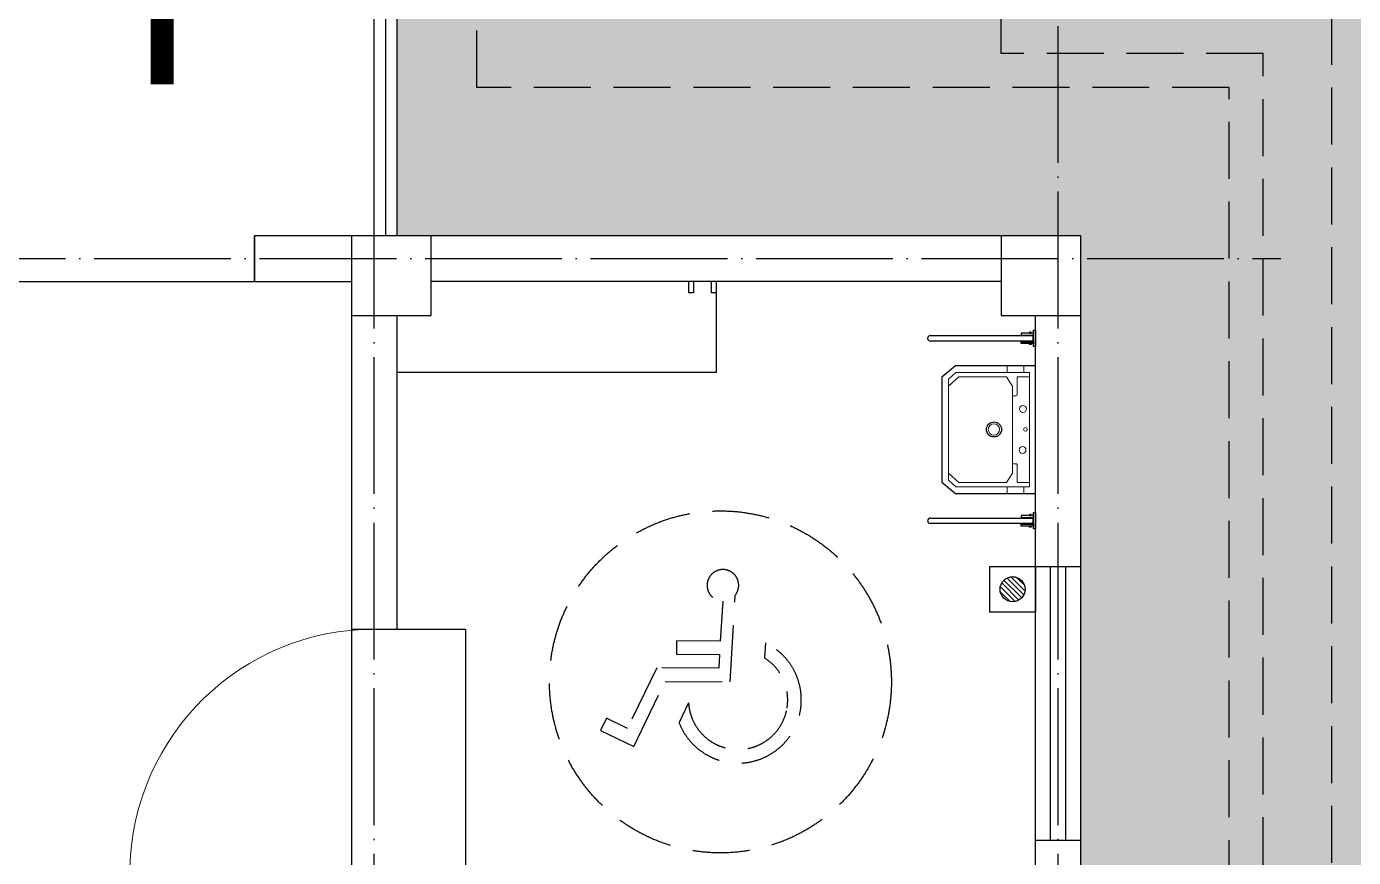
# Model space of a CAD drawing. Header units: millimetres. Extents: x 387826 to 388039216, y 3325062 to 3325368396.
# Drawn here: x 387763440 to 387769261, y 3324898497 to 3324902142 of the extents above; entities that cross this region are included whole.
import ezdxf

# ---------------------------------------------------------------- set-up
doc = ezdxf.new("R2010")
doc.units = ezdxf.units.MM
doc.header["$LTSCALE"] = 1000
doc.header["$MEASUREMENT"] = 0
for name, pattern in [('000-Earth-MSCQ（不打印）$0$DASH', [0.35, 0.25, -0.1]), ('000-Earth-MSCQ（不打印）$0$DOTE', [2.4200000000000004, 2, -0.2, 0.02, -0.2]), ('DASH', [0.35, 0.25, -0.1]), ('DOTE', [2.4200000000000004, 2, -0.2, 0.02, -0.2])]:
    doc.linetypes.add(name, pattern=pattern)
for name, color, linetype in [('0 Plan-Building', 8, 'Continuous'), ('0 Plan-Building Line 1', 6, 'Continuous'), ('0 Plan-Building Line 2', 214, 'DASH'), ('0 Plan-Building 散水', 8, 'Continuous'), ('0 Plan-Building 轴线', 8, 'Continuous'), ('0 Plan-Green C2', 75, 'DASH'), ('0 Plan-Green Hatch', 76, 'Continuous'), ('0 Plan-Hatch 1', 8, 'Continuous'), ('0-SITE', 7, 'Continuous'), ('000-Earth-MSCQ（不打印）$0$0 Plan-Building', 8, 'Continuous'), ('000-Earth-MSCQ（不打印）$0$0 Plan-Building Information', 8, 'Continuous'), ('000-Earth-MSCQ（不打印）$0$0 Plan-Building Line 1', 6, 'Continuous'), ('000-Earth-MSCQ（不打印）$0$0 Plan-Building Line 2', 214, '000-Earth-MSCQ（不打印）$0$DASH'), ('000-Earth-MSCQ（不打印）$0$0 Plan-Building 散水', 8, 'Continuous'), ('000-Earth-MSCQ（不打印）$0$0 Plan-Building 轴线', 8, 'Continuous'), ('000-Earth-MSCQ（不打印）$0$建筑-看线', 144, 'Continuous'), ('建筑-看线', 144, 'Continuous')]:
    doc.layers.add(name, color=color, linetype=linetype)
pattern_1 = [(90, (387910883.5935059, 3325096422.695915), (-798.2363799999999, 798.23638), [211.664528, -1384.80812]), (45, (387910883.5935059, 3325096422.695915), (-798.2369240652082, 798.2369240652083), [211.664528, -917.2129199999998]), (135, (387910883.5935059, 3325096422.695915), (-798.2369240652083, -798.2369240652082), [211.664528, -917.2129199999998])]

# ---------------------------------------------------------------- blocks, each defined once
blk = doc.blocks.new('66')
for p, q in [((-192793.1314427012, 112256.8099836974), (-192769.1083131223, 112256.8100616205)), ((-192793.1299560815, 111807.7421285856), (-192793.1314427012, 112256.8099836974)), ((-192769.1083131223, 112256.8100616205), (-192769.1068265033, 111807.7422058067)), ((-191993.1314427038, 112256.809983436), (-191969.1083131246, 112256.8100613592)), ((-191993.1299560848, 111807.7421283224), (-191993.1314427038, 112256.809983436)), ((-191969.1083131246, 112256.8100613592), (-191969.1068265059, 111807.7422055453))]:
    blk.add_line(p, q)
for points in [[(-192745.0854818465, 112268.2591628662), (-192745.0854571527, 112260.5786527457), (-192817.1543222077, 112260.578419661), (-192817.154346901, 112268.2589297796)], [(-192804.0897514604, 112242.489963065), (-192804.089775685, 112250.0269901446), (-192808.6118346166, 112250.0269756154), (-192808.6118103713, 112242.4899478467)], [(-192795.799060961, 112206.3143000598), (-192795.799236791, 112260.5784890123), (-192804.0898096056, 112260.5784623615), (-192804.089634456, 112206.3142734201)], [(-192766.4403674405, 112206.314656641), (-192766.4405432688, 112260.5785833945), (-192758.1497082682, 112260.5786107371), (-192758.1495331193, 112206.314683302)], [(-192758.1496494149, 112242.4903729673), (-192758.1496743383, 112250.0271385297), (-192753.6278762245, 112250.0271530767), (-192753.6278520001, 112242.4903875033)], [(-192660.7456497087, 111918.2593805422), (-192610.7454827824, 111858.2595196478), (-192150.7454827842, 111858.2607994168), (-192100.7456497108, 111918.2609385219), (-192100.7466234481, 112268.2609385205), (-192660.7466234458, 112268.2593805409)], [(-191945.0854818504, 112268.2591626029), (-191945.0854571548, 112260.5786524843), (-192017.1543222098, 112260.5784193997), (-192017.1543469038, 112268.2589295201)], [(-192004.0897514636, 112242.4899628018), (-192004.0897756889, 112250.0269898814), (-192008.6118346192, 112250.0269753541), (-192008.6118103738, 112242.4899475854)], [(-191995.7990609645, 112206.3142997985), (-191995.7992367931, 112260.578488749), (-192004.0898096086, 112260.5784621001), (-192004.0896344585, 112206.3142731588)], [(-191966.440367444, 112206.3146563778), (-191966.4405432714, 112260.5785831332), (-191958.1497082713, 112260.5786104739), (-191958.1495331228, 112206.3146830406)], [(-191958.1496494184, 112242.4903727041), (-191958.1496743413, 112250.0271382683), (-191953.627876227, 112250.0271528154), (-191953.6278520031, 112242.4903872418)]]:
    blk.add_lwpolyline(points, close=True)
at = {"color": 8, "lineweight": 13}
for points in [[(-192632.0288648086, 112242.2169435882), (-192632.0279649894, 111918.7860325237), (-192602.5892742563, 111887.0005035101), (-192159.2649694907, 111887.0017368855), (-192129.8264556194, 111918.7874297019), (-192129.8273554386, 112242.2183407664), (-192632.0545305472, 112242.2169435169)], [(-192660.7464821846, 112217.4844551996), (-192632.0287960004, 112217.4845350953)], [(-192100.7467647092, 112217.4844551996), (-192129.4644508935, 112217.4845350953)], [(-192660.7462805586, 112145.012030313), (-192632.0285943744, 112145.0121102086)], [(-192100.7469663352, 112145.012030313), (-192129.4646525194, 112145.0121102086)]]:
    blk.add_lwpolyline(points, dxfattribs=at)
for points in [[(-192528.9550516326, 112167.9892048605), (-192528.9550967617, 112184.2104121477, 0.4142135623688329), (-192533.9551106722, 112189.2103982372), (-192612.9077419979, 112189.2101785826), (-192612.9078894684, 112242.2169967848)], [(-192148.9739965175, 112242.2182874983), (-192148.973849047, 112189.2114692961), (-192226.4378675271, 112189.211253783, 0.4142135623773572), (-192231.4378536167, 112184.2112398724), (-192231.4378084876, 112167.9900325851)], [(-192571.6620591087, 111887.0005895529), (-192612.8813632417, 111932.9232906464), (-192612.8819434412, 112141.4701622603), (-192572.8986480813, 112167.1940110472, -0.1439046629390476), (-192570.1933634705, 112167.9890901311), (-192190.1929663781, 112167.9901473327), (-192148.9737162292, 112141.4714529024), (-192148.9731360294, 111932.9245812885), (-192190.1921846382, 111887.0016508427)]]:
    blk.add_lwpolyline(points, format="xyb", dxfattribs=at)
at = {"color": 251, "lineweight": 13}
for centre, radius in [((-192381.6595344916, 112224.5384340713), 8.000000000000002), ((-192471.5152562438, 112213.9429804448), 15), ((-192291.8294146396, 112212.187879747), 15)]:
    blk.add_circle(centre, radius, dxfattribs=at)
at = {"color": 251}
blk.add_circle((-192381.6591510335, 112086.7083867412), 33.09367931997397, dxfattribs=at)
at = {"color": 250, "lineweight": 13}
blk.add_circle((-192381.6591510335, 112086.7083867412), 24.9029129964851, dxfattribs=at)
for centre, radius, start, end in [((-192781.1185310241, 111807.7421582271), 12.011425064939, 180.0001414729612, 270.0002269970682), ((-192781.1183823235, 111807.7422889889), 12.01155581916206, 269.9995176979311, 359.999603275399), ((-191981.1185310271, 111807.7421579658), 12.011425064939, 180.0001414729612, 270.0002269970682), ((-191981.1183823263, 111807.7422887294), 12.01155581916206, 269.9995176979311, 359.999603275399)]:
    blk.add_arc(centre, radius, start, end)
blk = doc.blocks.new('A$C9ebdf724')
at = {"layer": '建筑-看线'}
for points in [[(-99.99999999918509, 0.0003220292273908854), (-99.99999999918509, 50.00032202922739), (-119.9999999993015, 50.00032202911098), (-119.9999999844003, 0.0003220230573788285)], [(1.164153218269348e-10, 0), (-1.164153218269348e-10, 50.00000000011642), (-20, 50.00000000011642), (-19.99999998509884, -5.937181413173676e-09)]]:
    blk.add_lwpolyline(points, dxfattribs=at)
blk = doc.blocks.new('A$C4CC85829')
at = {"layer": '0 Plan-Building'}
for p, q in [((7100.005859375029, -9749.999999999613), (6674.999999999884, -9749.999999999709)), ((6674.999999999884, -9749.999999999709), (6674.999999999884, -9949.999999999709)), ((6674.999999999825, -9949.999999999705), (6674.999999999825, -9749.999999999705)), ((7450.005859374971, -9749.999999999884), (7100.005859374971, -9749.999999999884)), ((7100.005859374971, -9749.999999999884), (7100.005859374971, -10099.99999999988)), ((7450.005859374971, -10099.99999999988), (7450.005859374971, -9749.999999999884)), ((9950, -9749.999999999689), (7450.005859375058, -9749.999999999698)), ((10299.99999999997, -9749.999999999884), (9949.99999999997, -9749.999999999884)), ((9949.99999999997, -9749.999999999884), (9949.99999999997, -10099.99999999988)), ((10299.99999999997, -10099.99999999988), (10299.99999999997, -9749.999999999884)), ((6674.999999999884, -9949.999999999709), (7099.999999999942, -9949.999999999713)), ((9950.000000000058, -9949.999999999705), (7450.005859375029, -9949.999999999676)), ((7099.999999999825, -10099.99999999983), (7099.999999999942, -11474.99999999995)), ((7100.005859374971, -10099.99999999988), (7450.005859374971, -10099.99999999988)), ((7299.999999999942, -11474.99999999995), (7299.999999999942, -10099.99999999983)), ((9949.99999999997, -10099.99999999988), (10299.99999999997, -10099.99999999988)), ((10099.99999999991, -12674.99999999983), (10100.00000000003, -10099.99999999983)), ((10300, -12674.99999999983), (10300, -10099.99999999983)), ((10099.99999999997, -11200.00000000309), (10299.99999999997, -11200.00000000309)), ((10166.66666666663, -12400.00000000309), (10166.66666666663, -11200.00000000309)), ((10233.33333333331, -12400.00000000309), (10233.33333333331, -11200.00000000309)), ((10011.47050051729, -11353.79059042503), (9946.209409578034, -11288.52949948578)), ((10027.66582364106, -11347.53527324612), (9952.464726756967, -11272.33417636202)), ((10040.16004818468, -11337.57885748706), (9962.421142516017, -11259.8399518184)), ((10049.33780924894, -11324.30597824869), (9975.694021754374, -11250.6621907541)), ((10054.54470509454, -11307.06223379158), (9992.937766211515, -11245.45529490854)), ((10051.99124303, -11282.05813142438), (10017.94186857867, -11248.00875697306)), ((9989.148053741199, -11353.9187839516), (9946.081216051476, -11310.85194626188)), ((7099.999999999942, -11474.99999999994), (7099.999999999942, -12574.99999999994)), ((7099.999999999942, -11474.99999999995), (7299.999999999942, -11474.99999999995)), ((10099.99999999997, -12400.00000000309), (10299.99999999997, -12400.00000000309))]:
    blk.add_line(p, q, dxfattribs=at)
for points in [[(7200.00000009872, -9749.99999999965), (7200.000000098837, -6749.999999999971)], [(7250.00000009872, -9749.99999999965), (7250.000000098837, -6749.999999999971)], [(7300.00000009872, -9749.99999999965), (7300.000000098837, -6749.999999999971)], [(8700.000000013737, -9950.000001855282), (8699.999999995227, -10350.00000185575), (7300.000000071683, -10350.00000184844), (7300.000000089727, -10099.99999999965)], [(7300.000000000058, -11475.00000000035), (7600.000000000058, -11475.00000000035), (7600.000000000058, -12674.99999999988), (7450.000000000175, -12674.99999999988)]]:
    blk.add_lwpolyline(points, dxfattribs=at)
at = {"layer": '0 Plan-Building', "linetype": 'DASH'}
for points in [[(8728.657621200284, -11352.17558042431), (8718.028030523186, -11526.99490947841), (8526.280777258187, -11525.54341329687), (8525.82856186814, -11585.28250172973), (8714.397160339722, -11586.70993599907), (8710.766290156724, -11646.42496252252), (8439.270322252618, -11644.36978126882), (8310.661465425132, -11910.00428447832), (8218.483983485581, -11865.37589308206), (8192.450755041646, -11919.14609114832), (8338.398435418116, -11989.80771117011), (8476.583176852757, -11704.39474526892), (8760.54934409642, -11706.5443239478), (8783.695264018927, -11325.8754615314, 4.315386172041774), (8728.65762120075, -11352.17558042199, 1.921168257834258)], [(8915.669304579118, -11535.02772640815), (8911.663178963674, -11600.91438315163, -1.637384991567776), (8578.727645720443, -11798.62908707937), (8537.03887956831, -11884.73493544298, 1.47425877462851), (8915.669304578187, -11535.02772640769, 0.6780720384292919)]]:
    blk.add_lwpolyline(points, format="xyb", dxfattribs=at)
at = {"layer": '0 Plan-Building'}
blk.add_lwpolyline([(10099.99999999997, -11400.00000000448), (9899.999999998574, -11400.00000000448), (9899.999999998574, -11200.00000000309), (10099.99999999997, -11200.00000000309)], close=True, dxfattribs=at)
at = {"layer": '0 Plan-Building', "linetype": 'DASH'}
blk.add_circle((8718.558227888861, -11706.22645788227), 749.9999999999997, dxfattribs=at)
at = {"layer": '0 Plan-Building'}
blk.add_circle((9999.999999999272, -11300.00000000378), 55, dxfattribs=at)
at = {"layer": '0 Plan-Building', "lineweight": 13}
blk.add_arc((7199.999999999942, -12547.49999999994), 1072.5, 90, 178.530716418653, dxfattribs=at)
at = {"layer": '0 Plan-Building Line 1', "ltscale": 10}
blk.add_lwpolyline([(7100.000000000058, -13849.9999999999), (10300.00000000003, -13850.00000000001), (10299.99999999997, -9749.999999999884), (7300.00000009872, -9749.99999999965), (7300.000000098837, -6749.999999999971), (9149.99999999997, -6749.999999999971), (9149.99999999997, 100.0000000001164), (-99.9941406250291, 100.0000000001164), (-99.9941406250291, -6749.999999999884), (449.9999999997672, -6749.999999999851), (450.5689102972974, -9705.991464139759, 1.152457852723141), (685.6715259008342, -9960.536134633354), (799.9999999999418, -9960.536134633352), (799.9999999999418, -9949.99999999968), (7099.999999999942, -9949.999999999713)], format="xyb", close=True, dxfattribs=at)
at = {"layer": '0 Plan-Building Line 2'}
blk.add_lwpolyline([(6449.999999999942, -14049.99999999345), (10950.00000004502, -14049.99999999345), (10949.99999999965, -9100.000000004104), (7650.000000095461, -9100.000000003987), (7650.000000095344, -7399.999999996769), (9349.999999999825, -7399.999999996769), (9349.999999999942, 750.0000000002619), (-299.9999999999127, 750.0000000002619), (-299.9999999999418, -7399.999999996828), (99.99999999982538, -7399.999999996769), (100.0000000000582, -9099.999999929336), (100.0000320450054, -9099.999998660234), (100.00003209032, -13599.99999936606), (6450.000000000262, -13600.00000063368)], close=True, dxfattribs=at)
at = {"layer": '0 Plan-Building 散水', "linetype": 'DASH'}
for points in [[(-1200.000000000087, -14950.00000000012), (11399.9999999991, -14950.00000000009), (11400.00000000143, -8650.000000000116), (10249.99999999991, -8650.000000000146), (10250.00000000026, 1200.000000000146), (-1200.000000000087, 1200.000000000146)], [(-900.0000000000873, -14650.00000000012), (11099.99999999921, -14650.00000000009), (11100.00000000134, -8950.000000000116), (9949.999999999913, -8950.000000000146), (9949.999999999942, -8399.99999999965), (7799.999999999651, -8399.999999999622), (7799.999999999651, -8099.999999999622), (9949.999999999942, -8099.999999999651), (9950.000000000233, 900.0000000001455), (-900.0000000000873, 900.0000000001455)]]:
    blk.add_lwpolyline(points, close=True, dxfattribs=at)
at = {"layer": '0 Plan-Building 轴线', "linetype": 'DOTE', "ltscale": 0.3}
for p, q in [((10199.99999999997, -14511.96487577906), (10199.99999999997, 1042.741870977974)), ((7199.999999999942, -14511.96487577906), (7199.999999999942, -9100.000000004016)), ((-563.0513757641893, -9849.999999999709), (11177.13040647213, -9849.999999999709))]:
    blk.add_line(p, q, dxfattribs=at)
at = {"layer": '0 Plan-Building', "ltscale": 100, "xscale": -1, "rotation": 180}
blk.add_blockref('A$C9ebdf724', (8700.000000013737, -9950.000001855282), dxfattribs=at)
at = {"layer": '0 Plan-Building', "ltscale": 3, "rotation": 270}
blk.add_blockref('66', (-102168.2601595307, -202980.7466234442), dxfattribs=at)
blk = doc.blocks.new('000-Earth-MSCQ（不打印）$0$66')
for p, q in [((-192793.1314427012, 112256.8099836974), (-192769.1083131223, 112256.8100616205)), ((-192793.1299560815, 111807.7421285856), (-192793.1314427012, 112256.8099836974)), ((-192769.1083131223, 112256.8100616205), (-192769.1068265033, 111807.7422058067)), ((-191993.1314427038, 112256.809983436), (-191969.1083131246, 112256.8100613592)), ((-191993.1299560848, 111807.7421283224), (-191993.1314427038, 112256.809983436)), ((-191969.1083131246, 112256.8100613592), (-191969.1068265059, 111807.7422055453))]:
    blk.add_line(p, q)
for points in [[(-192745.0854818465, 112268.2591628662), (-192745.0854571527, 112260.5786527457), (-192817.1543222077, 112260.578419661), (-192817.154346901, 112268.2589297796)], [(-192804.0897514604, 112242.489963065), (-192804.089775685, 112250.0269901446), (-192808.6118346166, 112250.0269756154), (-192808.6118103713, 112242.4899478467)], [(-192795.799060961, 112206.3143000598), (-192795.799236791, 112260.5784890123), (-192804.0898096056, 112260.5784623615), (-192804.089634456, 112206.3142734201)], [(-192766.4403674405, 112206.314656641), (-192766.4405432688, 112260.5785833945), (-192758.1497082682, 112260.5786107371), (-192758.1495331193, 112206.314683302)], [(-192758.1496494149, 112242.4903729673), (-192758.1496743383, 112250.0271385297), (-192753.6278762245, 112250.0271530767), (-192753.6278520001, 112242.4903875033)], [(-192660.7456497087, 111918.2593805422), (-192610.7454827824, 111858.2595196478), (-192150.7454827842, 111858.2607994168), (-192100.7456497108, 111918.2609385219), (-192100.7466234481, 112268.2609385205), (-192660.7466234458, 112268.2593805409)], [(-191945.0854818504, 112268.2591626029), (-191945.0854571548, 112260.5786524843), (-192017.1543222098, 112260.5784193997), (-192017.1543469038, 112268.2589295201)], [(-192004.0897514636, 112242.4899628018), (-192004.0897756889, 112250.0269898814), (-192008.6118346192, 112250.0269753541), (-192008.6118103738, 112242.4899475854)], [(-191995.7990609645, 112206.3142997985), (-191995.7992367931, 112260.578488749), (-192004.0898096086, 112260.5784621001), (-192004.0896344585, 112206.3142731588)], [(-191966.440367444, 112206.3146563778), (-191966.4405432714, 112260.5785831332), (-191958.1497082713, 112260.5786104739), (-191958.1495331228, 112206.3146830406)], [(-191958.1496494184, 112242.4903727041), (-191958.1496743413, 112250.0271382683), (-191953.627876227, 112250.0271528154), (-191953.6278520031, 112242.4903872418)]]:
    blk.add_lwpolyline(points, close=True)
at = {"color": 8, "lineweight": 13}
for points in [[(-192632.0288648086, 112242.2169435882), (-192632.0279649894, 111918.7860325237), (-192602.5892742563, 111887.0005035101), (-192159.2649694907, 111887.0017368855), (-192129.8264556194, 111918.7874297019), (-192129.8273554386, 112242.2183407664), (-192632.0545305472, 112242.2169435169)], [(-192660.7464821846, 112217.4844551996), (-192632.0287960004, 112217.4845350953)], [(-192100.7467647092, 112217.4844551996), (-192129.4644508935, 112217.4845350953)], [(-192660.7462805586, 112145.012030313), (-192632.0285943744, 112145.0121102086)], [(-192100.7469663352, 112145.012030313), (-192129.4646525194, 112145.0121102086)]]:
    blk.add_lwpolyline(points, dxfattribs=at)
for points in [[(-192528.9550516326, 112167.9892048605), (-192528.9550967617, 112184.2104121477, 0.4142135623688329), (-192533.9551106722, 112189.2103982372), (-192612.9077419979, 112189.2101785826), (-192612.9078894684, 112242.2169967848)], [(-192148.9739965175, 112242.2182874983), (-192148.973849047, 112189.2114692961), (-192226.4378675271, 112189.211253783, 0.4142135623773572), (-192231.4378536167, 112184.2112398724), (-192231.4378084876, 112167.9900325851)], [(-192571.6620591087, 111887.0005895529), (-192612.8813632417, 111932.9232906464), (-192612.8819434412, 112141.4701622603), (-192572.8986480813, 112167.1940110472, -0.1439046629390476), (-192570.1933634705, 112167.9890901311), (-192190.1929663781, 112167.9901473327), (-192148.9737162292, 112141.4714529024), (-192148.9731360294, 111932.9245812885), (-192190.1921846382, 111887.0016508427)]]:
    blk.add_lwpolyline(points, format="xyb", dxfattribs=at)
at = {"color": 251, "lineweight": 13}
for centre, radius in [((-192381.6595344916, 112224.5384340713), 8.000000000000002), ((-192471.5152562438, 112213.9429804448), 15), ((-192291.8294146396, 112212.187879747), 15)]:
    blk.add_circle(centre, radius, dxfattribs=at)
at = {"color": 251}
blk.add_circle((-192381.6591510335, 112086.7083867412), 33.09367931997397, dxfattribs=at)
at = {"color": 250, "lineweight": 13}
blk.add_circle((-192381.6591510335, 112086.7083867412), 24.9029129964851, dxfattribs=at)
for centre, radius, start, end in [((-192781.1185310241, 111807.7421582271), 12.011425064939, 180.0001414729612, 270.0002269970682), ((-192781.1183823235, 111807.7422889889), 12.01155581916206, 269.9995176979311, 359.999603275399), ((-191981.1185310271, 111807.7421579658), 12.011425064939, 180.0001414729612, 270.0002269970682), ((-191981.1183823263, 111807.7422887294), 12.01155581916206, 269.9995176979311, 359.999603275399)]:
    blk.add_arc(centre, radius, start, end)
blk = doc.blocks.new('000-Earth-MSCQ（不打印）$0$A$C9ebdf724')
at = {"layer": '000-Earth-MSCQ（不打印）$0$建筑-看线'}
for points in [[(-99.99999999918509, 0.0003220292273908854), (-99.99999999918509, 50.00032202922739), (-119.9999999993015, 50.00032202911098), (-119.9999999844003, 0.0003220230573788285)], [(1.164153218269348e-10, 0), (-1.164153218269348e-10, 50.00000000011642), (-20, 50.00000000011642), (-19.99999998509884, -5.937181413173676e-09)]]:
    blk.add_lwpolyline(points, dxfattribs=at)
blk = doc.blocks.new('000-Earth-MSCQ（不打印）$0$A$C4CC85829')
at = {"layer": '000-Earth-MSCQ（不打印）$0$0 Plan-Building'}
for p, q in [((7100.005859375029, -9749.999999999613), (6674.999999999884, -9749.999999999709)), ((6674.999999999884, -9749.999999999709), (6674.999999999884, -9949.999999999709)), ((6674.999999999825, -9949.999999999705), (6674.999999999825, -9749.999999999705)), ((7450.005859374971, -9749.999999999884), (7100.005859374971, -9749.999999999884)), ((7100.005859374971, -9749.999999999884), (7100.005859374971, -10099.99999999988)), ((7450.005859374971, -10099.99999999988), (7450.005859374971, -9749.999999999884)), ((9950, -9749.999999999689), (7450.005859375058, -9749.999999999698)), ((10299.99999999997, -9749.999999999884), (9949.99999999997, -9749.999999999884)), ((9949.99999999997, -9749.999999999884), (9949.99999999997, -10099.99999999988)), ((10299.99999999997, -10099.99999999988), (10299.99999999997, -9749.999999999884)), ((6674.999999999884, -9949.999999999709), (7099.999999999942, -9949.999999999713)), ((9950.000000000058, -9949.999999999705), (7450.005859375029, -9949.999999999676)), ((7099.999999999825, -10099.99999999983), (7099.999999999942, -11474.99999999995)), ((7100.005859374971, -10099.99999999988), (7450.005859374971, -10099.99999999988)), ((7299.999999999942, -11474.99999999995), (7299.999999999942, -10099.99999999983)), ((9949.99999999997, -10099.99999999988), (10299.99999999997, -10099.99999999988)), ((10099.99999999991, -12674.99999999983), (10100.00000000003, -10099.99999999983)), ((10300, -12674.99999999983), (10300, -10099.99999999983)), ((10099.99999999997, -11200.00000000309), (10299.99999999997, -11200.00000000309)), ((10166.66666666663, -12400.00000000309), (10166.66666666663, -11200.00000000309)), ((10233.33333333331, -12400.00000000309), (10233.33333333331, -11200.00000000309)), ((10011.47050051729, -11353.79059042503), (9946.209409578034, -11288.52949948578)), ((10027.66582364106, -11347.53527324612), (9952.464726756967, -11272.33417636202)), ((10040.16004818468, -11337.57885748706), (9962.421142516017, -11259.8399518184)), ((10049.33780924894, -11324.30597824869), (9975.694021754374, -11250.6621907541)), ((10054.54470509454, -11307.06223379158), (9992.937766211515, -11245.45529490854)), ((10051.99124303, -11282.05813142438), (10017.94186857867, -11248.00875697306)), ((9989.148053741199, -11353.9187839516), (9946.081216051476, -11310.85194626188)), ((7099.999999999942, -11474.99999999994), (7099.999999999942, -12574.99999999994)), ((7099.999999999942, -11474.99999999995), (7299.999999999942, -11474.99999999995)), ((10099.99999999997, -12400.00000000309), (10299.99999999997, -12400.00000000309))]:
    blk.add_line(p, q, dxfattribs=at)
for points in [[(7200.00000009872, -9749.99999999965), (7200.000000098837, -6749.999999999971)], [(7250.00000009872, -9749.99999999965), (7250.000000098837, -6749.999999999971)], [(7300.00000009872, -9749.99999999965), (7300.000000098837, -6749.999999999971)], [(8700.000000013737, -9950.000001855282), (8699.999999995227, -10350.00000185575), (7300.000000071683, -10350.00000184844), (7300.000000089727, -10099.99999999965)], [(7300.000000000058, -11475.00000000035), (7600.000000000058, -11475.00000000035), (7600.000000000058, -12674.99999999988), (7450.000000000175, -12674.99999999988)]]:
    blk.add_lwpolyline(points, dxfattribs=at)
at = {"layer": '000-Earth-MSCQ（不打印）$0$0 Plan-Building', "linetype": '000-Earth-MSCQ（不打印）$0$DASH'}
for points in [[(8728.657621200284, -11352.17558042431), (8718.028030523186, -11526.99490947841), (8526.280777258187, -11525.54341329687), (8525.82856186814, -11585.28250172973), (8714.397160339722, -11586.70993599907), (8710.766290156724, -11646.42496252252), (8439.270322252618, -11644.36978126882), (8310.661465425132, -11910.00428447832), (8218.483983485581, -11865.37589308206), (8192.450755041646, -11919.14609114832), (8338.398435418116, -11989.80771117011), (8476.583176852757, -11704.39474526892), (8760.54934409642, -11706.5443239478), (8783.695264018927, -11325.8754615314, 4.315386172041774), (8728.65762120075, -11352.17558042199, 1.921168257834258)], [(8915.669304579118, -11535.02772640815), (8911.663178963674, -11600.91438315163, -1.637384991567776), (8578.727645720443, -11798.62908707937), (8537.03887956831, -11884.73493544298, 1.47425877462851), (8915.669304578187, -11535.02772640769, 0.6780720384292919)]]:
    blk.add_lwpolyline(points, format="xyb", dxfattribs=at)
at = {"layer": '000-Earth-MSCQ（不打印）$0$0 Plan-Building'}
blk.add_lwpolyline([(10099.99999999997, -11400.00000000448), (9899.999999998574, -11400.00000000448), (9899.999999998574, -11200.00000000309), (10099.99999999997, -11200.00000000309)], close=True, dxfattribs=at)
at = {"layer": '000-Earth-MSCQ（不打印）$0$0 Plan-Building', "linetype": '000-Earth-MSCQ（不打印）$0$DASH'}
blk.add_circle((8718.558227888861, -11706.22645788227), 749.9999999999997, dxfattribs=at)
at = {"layer": '000-Earth-MSCQ（不打印）$0$0 Plan-Building'}
blk.add_circle((9999.999999999272, -11300.00000000378), 55, dxfattribs=at)
at = {"layer": '000-Earth-MSCQ（不打印）$0$0 Plan-Building', "lineweight": 13}
blk.add_arc((7199.999999999942, -12547.49999999994), 1072.5, 90, 178.530716418653, dxfattribs=at)
at = {"layer": '000-Earth-MSCQ（不打印）$0$0 Plan-Building Line 1', "ltscale": 10}
blk.add_lwpolyline([(7100.000000000058, -13849.9999999999), (10300.00000000003, -13850.00000000001), (10299.99999999997, -9749.999999999884), (7300.00000009872, -9749.99999999965), (7300.000000098837, -6749.999999999971), (9149.99999999997, -6749.999999999971), (9149.99999999997, 100.0000000001164), (-99.9941406250291, 100.0000000001164), (-99.9941406250291, -6749.999999999884), (449.9999999997672, -6749.999999999851), (450.5689102972974, -9705.991464139759, 1.152457852723141), (685.6715259008342, -9960.536134633354), (799.9999999999418, -9960.536134633352), (799.9999999999418, -9949.99999999968), (7099.999999999942, -9949.999999999713)], format="xyb", close=True, dxfattribs=at)
at = {"layer": '000-Earth-MSCQ（不打印）$0$0 Plan-Building Line 2'}
blk.add_lwpolyline([(6449.999999999942, -14049.99999999345), (10950.00000004502, -14049.99999999345), (10949.99999999965, -9100.000000004104), (7650.000000095461, -9100.000000003987), (7650.000000095344, -7399.999999996769), (9349.999999999825, -7399.999999996769), (9349.999999999942, 750.0000000002619), (-299.9999999999127, 750.0000000002619), (-299.9999999999418, -7399.999999996828), (99.99999999982538, -7399.999999996769), (100.0000000000582, -9099.999999929336), (100.0000320450054, -9099.999998660234), (100.00003209032, -13599.99999936606), (6450.000000000262, -13600.00000063368)], close=True, dxfattribs=at)
at = {"layer": '000-Earth-MSCQ（不打印）$0$0 Plan-Building 散水', "linetype": '000-Earth-MSCQ（不打印）$0$DASH'}
for points in [[(-1200.000000000087, -14950.00000000012), (11399.9999999991, -14950.00000000009), (11400.00000000143, -8650.000000000116), (10249.99999999991, -8650.000000000146), (10250.00000000026, 1200.000000000146), (-1200.000000000087, 1200.000000000146)], [(-900.0000000000873, -14650.00000000012), (11099.99999999921, -14650.00000000009), (11100.00000000134, -8950.000000000116), (9949.999999999913, -8950.000000000146), (9949.999999999942, -8399.99999999965), (7799.999999999651, -8399.999999999622), (7799.999999999651, -8099.999999999622), (9949.999999999942, -8099.999999999651), (9950.000000000233, 900.0000000001455), (-900.0000000000873, 900.0000000001455)]]:
    blk.add_lwpolyline(points, close=True, dxfattribs=at)
at = {"layer": '000-Earth-MSCQ（不打印）$0$0 Plan-Building 轴线', "linetype": '000-Earth-MSCQ（不打印）$0$DOTE', "ltscale": 0.3}
for p, q in [((10199.99999999997, -14511.96487577906), (10199.99999999997, 1042.741870977974)), ((7199.999999999942, -14511.96487577906), (7199.999999999942, -9100.000000004016)), ((-563.0513757641893, -9849.999999999709), (11177.13040647213, -9849.999999999709))]:
    blk.add_line(p, q, dxfattribs=at)
at = {"layer": '000-Earth-MSCQ（不打印）$0$0 Plan-Building', "ltscale": 100, "xscale": -1, "rotation": 180}
blk.add_blockref('000-Earth-MSCQ（不打印）$0$A$C9ebdf724', (8700.000000013737, -9950.000001855282), dxfattribs=at)
at = {"layer": '000-Earth-MSCQ（不打印）$0$0 Plan-Building', "ltscale": 3, "rotation": 270}
blk.add_blockref('000-Earth-MSCQ（不打印）$0$66', (-102168.2601595307, -202980.7466234442), dxfattribs=at)
blk = doc.blocks.new('000-Earth-MSCQ（不打印）')
at = {"layer": '000-Earth-MSCQ（不打印）$0$0 Plan-Building Information', "linetype": '000-Earth-MSCQ（不打印）$0$DASH', "const_width": 100}
blk.add_lwpolyline([(387759483.8888043, 3324903886.715221), (387764035.1128965, 3324903886.71522), (387764035.1128963, 3324901769.850947), (387759483.8888041, 3324901769.850948)], close=True, dxfattribs=at)
at = {"layer": '000-Earth-MSCQ（不打印）$0$0 Plan-Building', "ltscale": 10}
blk.add_blockref('000-Earth-MSCQ（不打印）$0$A$C4CC85829', (387757765.961998, 3324910973.607093), dxfattribs=at)

msp = doc.modelspace()

# ---------------------------------------------------------------- hatches: boundary and pattern name
at = {"layer": '0 Plan-Green Hatch', "ltscale": 10}
h = msp.add_hatch(dxfattribs=at)
h.set_pattern_fill('GRASS', color=256, scale=400, double=1)
h.set_pattern_definition(pattern_1)
edge = h.paths.add_edge_path()
edge.add_line((387622439.0599667, 3324854050.936299), (387623173.6833379, 3324853939.656582))
edge.add_line((387623173.6833379, 3324853939.656582), (387635096.1587876, 3324877614.537973))
edge.add_line((387635096.1587876, 3324877614.537973), (387637326.4545873, 3324880090.89868))
edge.add_line((387637326.4545873, 3324880090.89868), (387648092.625536, 3324901769.250156))
edge.add_line((387648092.625536, 3324901769.250156), (387653675.5063087, 3324913098.933503))
edge.add_line((387653675.5063087, 3324913098.933503), (387659029.9602896, 3324926312.71594))
edge.add_line((387659029.9602896, 3324926312.71594), (387666293.4541628, 3324933025.957657))
edge.add_line((387666293.4541628, 3324933025.957657), (387674562.7421811, 3324955273.126987))
edge.add_line((387674562.7421811, 3324955273.126987), (387674698.8546848, 3324955833.61237))
edge.add_line((387674698.8546848, 3324955833.61237), (387679274.3591145, 3324966056.084505))
edge.add_line((387679274.3591145, 3324966056.084505), (387692670.727551, 3324988471.826824))
edge.add_line((387692670.727551, 3324988471.826824), (387687672.3361686, 3324991569.787791))
edge.add_line((387687672.3361686, 3324991569.787791), (387699107.2769016, 3325013209.461398))
edge.add_line((387699107.2769016, 3325013209.461398), (387703730.9022322, 3325018962.653418))
edge.add_line((387703730.9022322, 3325018962.653418), (387707660.8433574, 3325021085.874216))
edge.add_line((387707660.8433574, 3325021085.874216), (387708978.7375107, 3325021533.479846))
edge.add_line((387708978.7375107, 3325021533.479846), (387713125.3676936, 3325024321.017564))
edge.add_line((387713125.3676936, 3325024321.017564), (387719878.4443215, 3325030249.513507))
edge.add_line((387719878.4443215, 3325030249.513507), (387727149.4825557, 3325038560.592924))
edge.add_line((387727149.4825557, 3325038560.592924), (387731947.0142126, 3325045521.987648))
edge.add_line((387731947.0142126, 3325045521.987648), (387732792.6573083, 3325048405.001884))
edge.add_line((387732792.6573083, 3325048405.001884), (387736658.1743807, 3325052379.78923))
edge.add_line((387736658.1743807, 3325052379.78923), (387738724.4244739, 3325053061.984234))
edge.add_line((387738724.4244739, 3325053061.984234), (387755596.1018205, 3325073700.059758))
edge.add_line((387755596.1018205, 3325073700.059758), (387757359.0947688, 3325075809.7136))
edge.add_line((387757359.0947688, 3325075809.7136), (387765030.6402072, 3325091176.180011))
edge.add_line((387765030.6402072, 3325091176.180011), (387763567.2492012, 3325091306.558766))
edge.add_line((387763567.2492012, 3325091306.558766), (387764643.4762778, 3325092870.663066))
edge.add_line((387764643.4762778, 3325092870.663066), (387763677.4327329, 3325093513.918848))
edge.add_line((387763677.4327329, 3325093513.918848), (387760351.9995351, 3325088519.772871))
edge.add_line((387760351.9995351, 3325088519.772871), (387757854.926546, 3325090182.48947))
edge.add_line((387757854.926546, 3325090182.48947), (387746044.347819, 3325072445.325399))
edge.add_arc((387645329.0706022, 3325139508.228231), 121000.0000046023, 309.74241311210085, 326.34169422267865, ccw=False)
edge.add_arc((387645329.2748908, 3325139507.932482), 120999.6419855282, 304.961169591263, 309.74242826514626, ccw=False)
edge.add_arc((387763683.9662794, 3324966246.727285), 88844.09917226598, 123.4868483728974, 149.7895362449835)
edge.add_arc((387680669.4993267, 3325002504.157055), 10499.99999996763, -109.5936893519368, 53.55920835511489, ccw=False)
edge.add_line((387677148.3473426, 3324992612.165916), (387673651.3536385, 3324985981.462848))
edge.add_line((387673651.3536385, 3324985981.462848), (387646879.8653454, 3324935219.63581))
edge.add_arc((387620344.1212687, 3324949214.430786), 30000.00000171048, 286.5819363186826, 332.19309994883685, ccw=False)
edge.add_arc((387637327.6832241, 3324892178.531931), 29510.79847056292, 106.5819363209107, 159.4825744767803)
edge.add_line((387609688.883474, 3324902521.837725), (387600522.3601472, 3324902521.837726))
edge.add_arc((387629038.2827542, 3324896341.687208), 29177.93862749183, 167.771613600219, 206.6177727609841)
edge.add_line((387602952.7591405, 3324883268.907842), (387599368.7798252, 3324882693.003032))
edge.add_arc((387581780.5333471, 3324878865.002812), 17999.99999596056, -22.8216057335012, 12.27867238597372, ccw=False)
edge.add_line((387598371.4385754, 3324871883.465477), (387617732.5046101, 3324862101.924585))
edge.add_line((387617732.5046101, 3324862101.924585), (387620049.8063839, 3324854469.025551))
edge.add_line((387620049.8063839, 3324854469.025551), (387622439.0599667, 3324854050.936299))
h = msp.add_hatch(dxfattribs=at)
h.set_pattern_fill('GRASS', color=256, scale=400, double=1)
h.set_pattern_definition(pattern_1)
edge = h.paths.add_edge_path()
edge.add_line((387682531.9229493, 3324819792.743382), (387689452.9832063, 3324822547.713953))
edge.add_line((387689452.9832063, 3324822547.713953), (387695138.1985209, 3324824969.769745))
edge.add_line((387695138.1985209, 3324824969.769745), (387698698.7044291, 3324826561.574389))
edge.add_line((387698698.7044291, 3324826561.574389), (387705276.2498888, 3324829658.304244))
edge.add_line((387705276.2498888, 3324829658.304244), (387710882.8390135, 3324832462.406137))
edge.add_line((387710882.8390135, 3324832462.406137), (387714650.3126289, 3324834434.449856))
edge.add_line((387714650.3126289, 3324834434.449856), (387719679.7795439, 3324837180.355547))
edge.add_line((387719679.7795439, 3324837180.355547), (387725719.4311197, 3324840654.537024))
edge.add_line((387725719.4311197, 3324840654.537024), (387730551.9630077, 3324843578.580258))
edge.add_line((387730551.9630077, 3324843578.580258), (387737454.4123996, 3324847987.43173))
edge.add_line((387737454.4123996, 3324847987.43173), (387740396.5964426, 3324849953.112617))
edge.add_line((387740396.5964426, 3324849953.112617), (387747023.2478004, 3324854578.476107))
edge.add_line((387747023.2478004, 3324854578.476107), (387758546.2336847, 3324863318.794779))
edge.add_line((387758546.2336847, 3324863318.794779), (387758546.2336847, 3324871791.598949))
edge.add_line((387758546.2336847, 3324871791.598949), (387766608.4358584, 3324878765.292309))
edge.add_line((387766608.4358584, 3324878765.292309), (387766053.2408546, 3324879407.146508))
edge.add_line((387766053.2408546, 3324879407.146508), (387771997.8986003, 3324884549.193228))
edge.add_line((387771997.8986003, 3324884549.193228), (387772553.0936036, 3324883907.339029))
edge.add_line((387772553.0936036, 3324883907.339029), (387772946.2336847, 3324884247.399761))
edge.add_line((387772946.2336847, 3324884247.399761), (387772946.2336847, 3324892223.607093))
edge.add_line((387772946.2336847, 3324892223.607093), (387756515.9619979, 3324892223.607093))
edge.add_line((387756515.9619979, 3324892223.607093), (387756515.961998, 3324901223.607093))
edge.add_line((387756515.961998, 3324901223.607093), (387758216.5309084, 3324901223.607091))
edge.add_line((387758216.5309084, 3324901223.607091), (387758215.961998, 3324904223.607093))
edge.add_line((387758215.961998, 3324904223.607093), (387757665.9678574, 3324904223.607093))
edge.add_line((387757665.9678574, 3324904223.607093), (387757665.9678574, 3324911073.607093))
edge.add_line((387757665.9678574, 3324911073.607093), (387766915.961998, 3324911073.607093))
edge.add_line((387766915.961998, 3324911073.607093), (387766915.961998, 3324904223.607093))
edge.add_line((387766915.961998, 3324904223.607093), (387765065.9619981, 3324904223.607093))
edge.add_line((387765065.9619981, 3324904223.607093), (387765065.9619981, 3324901223.607093))
edge.add_line((387765065.9619981, 3324901223.607093), (387768065.961998, 3324901223.607093))
edge.add_line((387768065.961998, 3324901223.607093), (387768065.961998, 3324895523.607093))
edge.add_line((387768065.961998, 3324895523.607093), (387772946.2336847, 3324895523.607092))
edge.add_line((387772946.2336847, 3324895523.607092), (387772946.2336847, 3324914010.667485))
edge.add_arc((387767037.9046711, 3324905177.80358), 10626.75098531642, 56.22131759937778, 103.2071422155415)
edge.add_arc((387762901.5421501, 3324920638.641783), 5392.925771493214, 220.3326845520224, 288.46913314693074, ccw=False)
edge.add_arc((387762687.6886906, 3324920624.583845), 5222.368197515867, 173.1830321235247, 221.7337936850347, ccw=False)
edge.add_line((387757502.2405485, 3324921244.468637), (387757632.7390357, 3324923352.788814))
edge.add_line((387757632.7390357, 3324923352.788814), (387757502.2405485, 3324925633.320515))
edge.add_arc((387753134.379736, 3324925111.172685), 4398.959699022897, 6.816967887569507, 46.28139355814159)
edge.add_line((387756174.5762423, 3324928290.488907), (387755057.1051541, 3324929276.127875))
edge.add_arc((387753461.9671991, 3324926388.954977), 3298.519734662517, 61.07973084081338, 121.5367589442542)
edge.add_line((387751736.6913583, 3324929200.299088), (387752748.4456902, 3324919853.607094))
edge.add_arc((387699465.5716705, 3324915038.491693), 53500.00000114058, -50.13602028513992, 5.163731182208892, ccw=False)
edge.add_arc((387721258.4567842, 3324888941.170766), 19499.99998385664, 240.0784554536076, 309.8639797475181, ccw=False)
edge.add_arc((387703688.2609708, 3324858412.234164), 15723.96559284523, 60.07845547272236, 78.70311574405002)
edge.add_arc((387705049.3309458, 3324858201.848884), 15723.96561972051, 83.72315599197182, 134.55584351953)
edge.add_arc((387711854.9059345, 3324851201.591338), 25487.01260980493, 134.4165066227745, 172.1407988371757)
edge.add_arc((387711728.837938, 3324850386.004377), 25487.01268535855, 170.285472902069, 199.1312741587151)
edge.add_arc((387674029.2089379, 3324841599.5669), 13627.15629226541, -30.855052572730813, 1.822912498285973, ccw=False)
edge.add_line((387685727.6797975, 3324834610.635068), (387677624.3108655, 3324821825.891111))
edge.add_line((387677624.3108655, 3324821825.891111), (387682531.9229493, 3324819792.743382))
at = {"layer": '0 Plan-Hatch 1', "ltscale": 10}
h = msp.add_hatch(dxfattribs=at)
h.set_pattern_fill('_USER', color=256, scale=600, double=1, pattern_type=0)
h.set_pattern_definition([(270, (387765046.2336816, 3324903062.052061), (600, -1.305846461601104e-08), []), (359.9999999987531, (387765046.2336816, 3324903062.052061), (1.305850135541502e-08, 600), [])])
edge = h.paths.add_edge_path()
edge.add_line((387759046.2336847, 3324861142.566981), (387759046.2336847, 3324871562.994259))
edge.add_line((387759046.2336847, 3324871562.994259), (387773446.2336847, 3324884018.79507))
edge.add_line((387773446.2336847, 3324884018.79507), (387773446.2336847, 3324933000.695717))
edge.add_arc((387775846.2336847, 3324963590.455606), 30683.7645998014, 265.5138988678094, 274.4861011321906)
edge.add_line((387778246.2336847, 3324933000.695717), (387778246.2336846, 3324877821.339306))
edge.add_line((387778246.2336846, 3324877821.339306), (387770355.4918225, 3324870902.306756))
edge.add_arc((379641956.6585141, 3334278385.174536), 12432682.79579631, 310.75933624688247, 310.8281789700997, ccw=False)
h = msp.add_hatch(dxfattribs=at)
h.set_pattern_fill('AR-SAND', color=256, scale=150, double=1)
h.set_pattern_definition([(37.50000000000001, (-6905.116429567337, -8400.00000333786), (-12.00023471988038, 367.0599279970068), [0, -289.56, 0, -323.85, 0, -309.5625000000001]), (7.499999999999999, (-6905.116429567337, -8400.00000333786), (337.1424623535019, 537.6188254262656), [0, -156.21, 0, -260.985, 0, -100.0125]), (327.5, (-7139.431429567337, -8400.00000333786), (593.2442776810934, 1.077888508909275), [0, -95.25, 0, -342.9, 0, -447.675]), (317.5, (-7139.431429567337, -8400.00000333786), (572.667339354223, 167.1969924429122), [0, -47.625, 0, -224.79, 0, -257.175])])
edge = h.paths.add_edge_path()
edge.add_line((387759046.2336994, 3324861142.567009), (387759046.2336994, 3324871562.994287))
edge.add_line((387759046.2336994, 3324871562.994287), (387773446.2336994, 3324884018.795098))
edge.add_line((387773446.2336994, 3324884018.795098), (387773446.2336994, 3324933000.695745))
edge.add_arc((387775846.2336994, 3324963590.455634), 30683.7645998014, 265.5138988678094, 274.4861011321906)
edge.add_line((387778246.2336994, 3324933000.695745), (387778246.2336993, 3324877821.339334))
edge.add_line((387778246.2336993, 3324877821.339334), (387770355.4918373, 3324870902.306785))
edge.add_arc((379641956.6585289, 3334278385.174564), 12432682.79579631, 310.75933624688247, 310.8281789700997, ccw=False)

# ---------------------------------------------------------------- linework, layer by layer
at = {"layer": '0 Plan-Green C2', "ltscale": 2, "flags": 128}
msp.add_lwpolyline([(387768065.961998, 3324897123.607093, 0.2808130975182843), (387770131.4607603, 3324899679.964452, 0.1188910083470498), (387769742.4466269, 3324903385.272402, -0.06843447109968501), (387768817.5221584, 3324907842.208056, -0.02866700394292261), (387768793.1828987, 3324910128.328372, 0.3587775385247494), (387766919.229423, 3324912633.332531, 0.1036178944316144), (387763244.3337306, 3324912754.934497, -0.2540582010748851), (387759956.3382229, 3324913386.159863, 0.3996747879827318), (387757574.2185858, 3324914086.77135, 0.2193856682956537), (387755784.1680738, 3324911875.600865, 0.1121796389741054), (387755894.5423458, 3324908985.267454, -0.1233069939465449), (387755723.5155253, 3324904231.561657, 0.04859290725742166), (387754797.5282925, 3324899262.244385, 0.2770859017137161), (387756515.961998, 3324895736.290445, 0.9343274080558948)], format="xyb", dxfattribs=at)

# ---------------------------------------------------------------- block references
at = {"layer": '0 Plan-Building', "ltscale": 10}
msp.add_blockref('A$C4CC85829', (387757765.961998, 3324910973.607093), dxfattribs=at)
at = {"layer": '0-SITE', "ltscale": 10}
msp.add_blockref('000-Earth-MSCQ（不打印）', (0, 0), dxfattribs=at)

doc.saveas('drawing.dxf')
